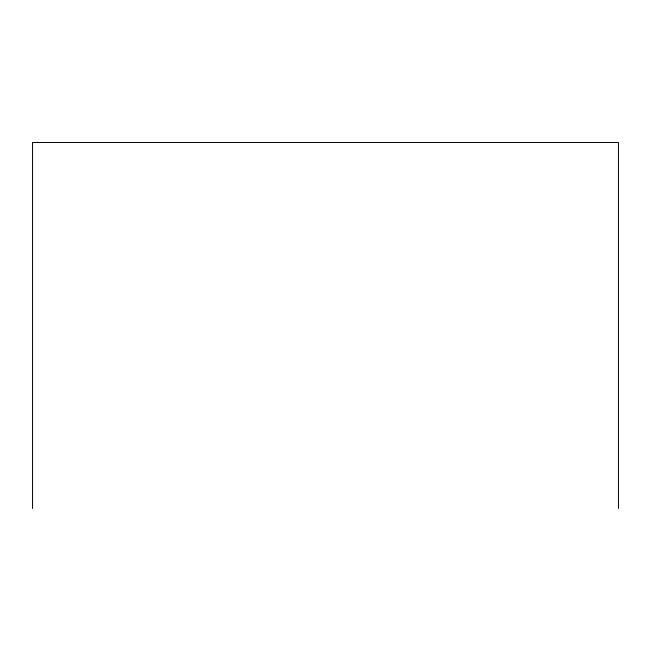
<?xml version="1.0" encoding="UTF-8"?>
<svg xmlns="http://www.w3.org/2000/svg" width="651" height="651" viewBox="0 0 651 651"><rect width="100%" height="100%" fill="white"/><g stroke="black" fill="none" stroke-linecap="round" stroke-linejoin="round"><path stroke-width="0.98" d="M618.45 508.529L618.45 142.471L32.55 142.471L32.55 508.529"/></g></svg>
